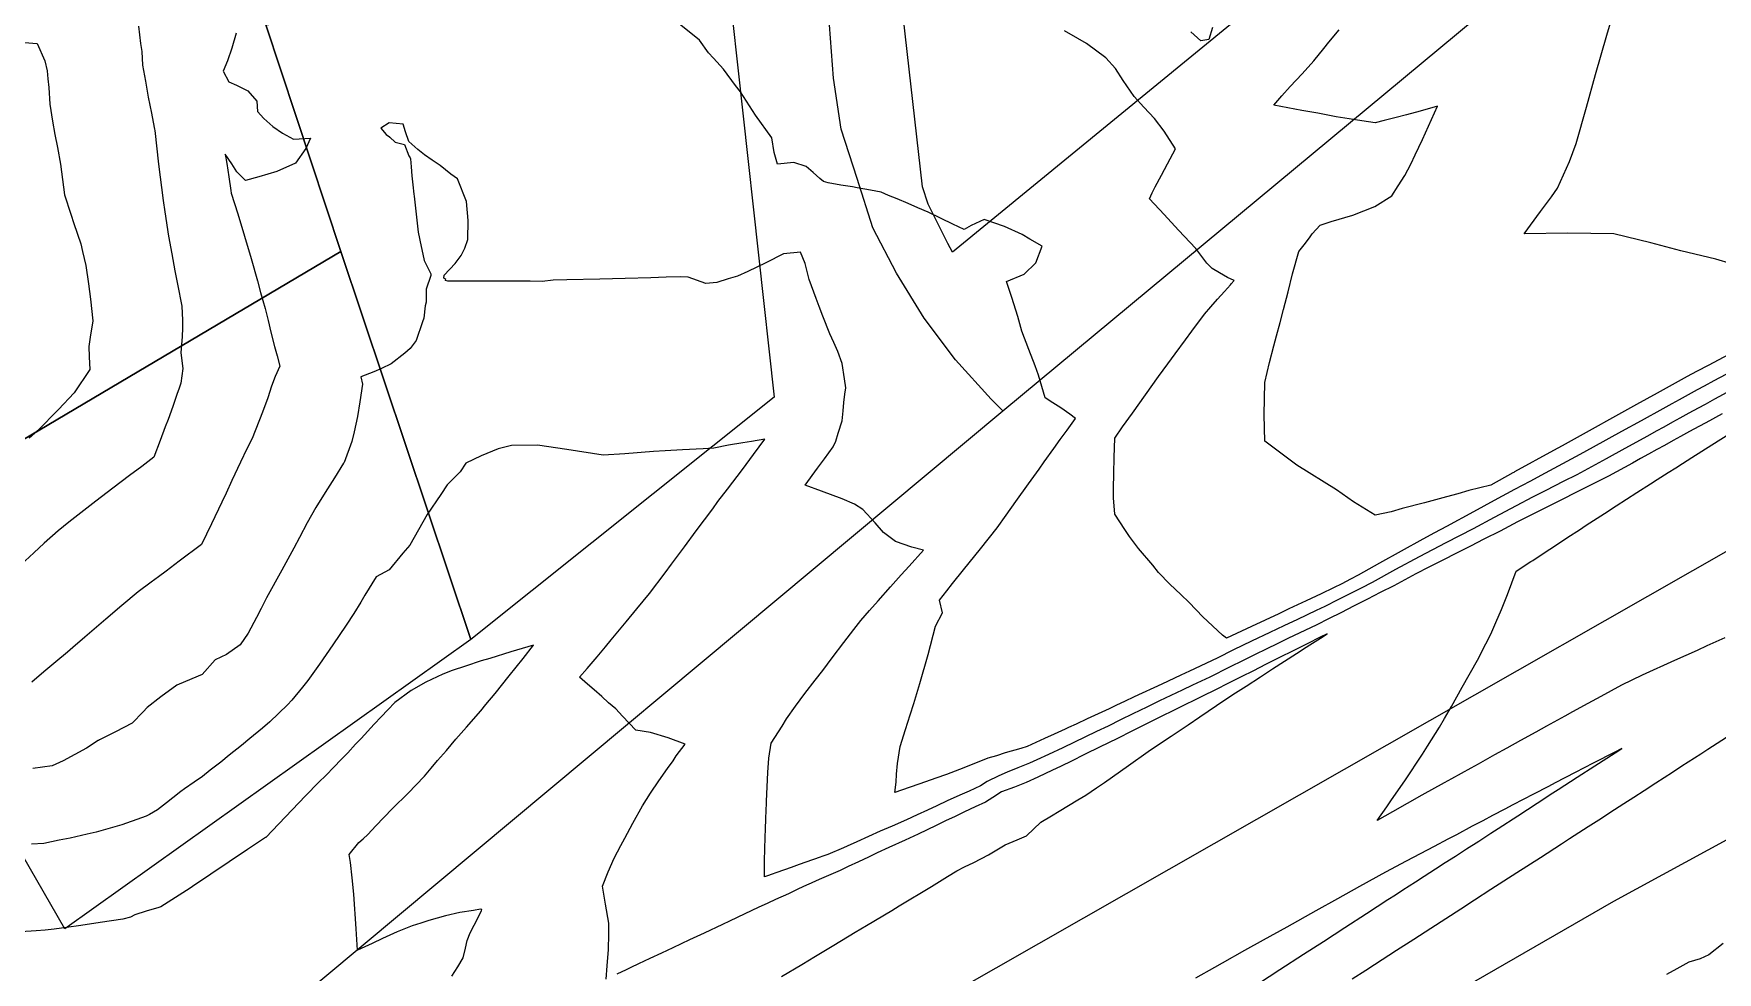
# Model space of a CAD drawing. Header units: inches. Extents: x 11351264 to 11356330, y 6702313 to 6706468.
# Drawn here: x 11353656.1 to 11354083.3, y 6704507.5 to 6704745.8 of the extents above; entities that cross this region are included whole.
import ezdxf

# ---------------------------------------------------------------- set-up
doc = ezdxf.new("R2010")
doc.units = ezdxf.units.IN
doc.header["$MEASUREMENT"] = 0
doc.layers.add('Shumate_Contours_clip1', color=7, linetype='Continuous', lineweight=0)
doc.layers.add('Shumate_Parcels_clip1', color=7, linetype='Continuous', lineweight=0)
doc.layers.add('Shumate_Streets_clip1', color=7, linetype='Continuous')

msp = doc.modelspace()

# ---------------------------------------------------------------- linework, layer by layer
at = {"layer": 'Shumate_Contours_clip1'}
for points, elevation in [([(11354086.88, 6704687.33), (11354082.95, 6704688.49), (11354074.03, 6704690.67), (11354066.39, 6704692.64), (11354057, 6704694.93), (11354045.35, 6704695.16), (11354034.32, 6704694.92), (11354038.4, 6704700.61), (11354041.22, 6704704.38), (11354042.77, 6704706.51), (11354045.76, 6704713.32), (11354047.44, 6704717.9), (11354050.06, 6704727.14), (11354052.42, 6704735.42), (11354055.27, 6704745.37), (11354056.23, 6704748.55)], 1422), ([(11353682.68, 6704747.69), (11353683.16, 6704743.3), (11353683.51, 6704741.23), (11353683.71, 6704737.75), (11353684.41, 6704733.7), (11353685.15, 6704729.64), (11353685.92, 6704725.58), (11353686.63, 6704721.92), (11353686.73, 6704721.56), (11353686.77, 6704721.2), (11353687.72, 6704712.68), (11353688.93, 6704703.41), (11353689.37, 6704700.56), (11353690.3, 6704694.36), (11353691.14, 6704689.88), (11353691.85, 6704685.56), (11353692.57, 6704682.19), (11353693.67, 6704676.62), (11353693.86, 6704673.05), (11353693.84, 6704670.97), (11353693.72, 6704668.87), (11353693.44, 6704664.72), (11353693.92, 6704660.74), (11353693.41, 6704657.04), (11353692.99, 6704655.74), (11353692.41, 6704654.12), (11353691.37, 6704651.1), (11353690.2, 6704647.85), (11353689.45, 6704645.93), (11353688.17, 6704642.51), (11353686.55, 6704638.26), (11353683.49, 6704635.92), (11353680.4, 6704633.63), (11353676.12, 6704630.38), (11353671.85, 6704627.07), (11353668, 6704624.1), (11353664.96, 6704621.73), (11353662.3, 6704619.52), (11353658.71, 6704616.44), (11353656.1, 6704613.96), (11353652.78, 6704610.9)], 1418), ([(11353707.4, 6704745.91), (11353706.32, 6704742.11), (11353705.22, 6704738.83), (11353704.15, 6704736.29), (11353705.56, 6704733.52), (11353707.56, 6704732.66), (11353710.44, 6704731.23), (11353712.68, 6704728.65), (11353712.83, 6704726.05), (11353714.48, 6704724.19), (11353716.74, 6704722.24), (11353719.17, 6704720.48), (11353721.97, 6704718.98), (11353726.33, 6704719.25), (11353725.09, 6704716.61), (11353722.51, 6704712.85), (11353717.76, 6704710.74), (11353713.19, 6704709.46), (11353709.85, 6704708.45), (11353707.61, 6704710.72), (11353706.32, 6704712.69), (11353704.69, 6704715.18), (11353705.05, 6704712.81), (11353705.57, 6704709.42), (11353706.09, 6704705.96), (11353706.21, 6704705.27), (11353707.83, 6704699.99), (11353709.54, 6704694.34), (11353711.22, 6704688.7), (11353712.85, 6704683.05), (11353713.61, 6704680.09), (11353714.76, 6704675.99), (11353715.54, 6704672.99), (11353716.25, 6704669.96), (11353717.19, 6704666.34), (11353717.83, 6704663.98), (11353718.49, 6704661.39), (11353717.36, 6704658.74), (11353716.39, 6704656.3), (11353715.44, 6704653.35), (11353714.13, 6704649.65), (11353711.46, 6704643.01), (11353710.19, 6704640.33), (11353708.52, 6704637.01), (11353706.37, 6704632.33), (11353704.88, 6704629.14), (11353703.83, 6704626.86), (11353701.17, 6704621.32), (11353698.61, 6704616.1), (11353693, 6704611.87), (11353689.64, 6704609.34), (11353687.73, 6704607.87), (11353685.85, 6704606.49), (11353682.59, 6704604.05), (11353678.43, 6704600.61), (11353674.35, 6704597.09), (11353669.08, 6704592.52), (11353666, 6704589.89), (11353664.65, 6704588.74), (11353661.64, 6704586.25), (11353658.61, 6704583.73), (11353655.56, 6704581.11)], 1416), ([(11354086.81, 6704655.29), (11354082.6, 6704652.98), (11354080.18, 6704651.66), (11354078.4, 6704650.68), (11354076.05, 6704649.39), (11354073.77, 6704648.14), (11354071.92, 6704647.11), (11354069.7, 6704645.88), (11354067.78, 6704644.82), (11354065.61, 6704643.62), (11354059.86, 6704640.45), (11354055.09, 6704637.86), (11354047.62, 6704633.8), (11354044.15, 6704632.04), (11354039.81, 6704629.82), (11354036.41, 6704628.07), (11354032.22, 6704625.93), (11354026.66, 6704622.95), (11354021.3, 6704620.08), (11354017.9, 6704618.31), (11354014.42, 6704616.5), (11354011.04, 6704614.75), (11354007.64, 6704612.98), (11354001.64, 6704609.72), (11353995.69, 6704606.43), (11353992.96, 6704605.03), (11353989.57, 6704603.3), (11353986.99, 6704601.99), (11353983.68, 6704600.34), (11353981.49, 6704599.3), (11353976.74, 6704597.05), (11353973.29, 6704595.42), (11353969.78, 6704593.74), (11353965.13, 6704591.54), (11353960.54, 6704589.3), (11353956.35, 6704587.26), (11353949.33, 6704583.95), (11353947.13, 6704582.91), (11353942.33, 6704580.66), (11353935.33, 6704577.38), (11353932.87, 6704576.25), (11353930.84, 6704575.27), (11353929, 6704574.39), (11353926.21, 6704573.09), (11353923.41, 6704571.79), (11353920.61, 6704570.5), (11353918.67, 6704569.61), (11353917.77, 6704569.19), (11353914.99, 6704567.91), (11353912.58, 6704566.82), (11353908.15, 6704564.8), (11353906.57, 6704564.32), (11353902.61, 6704563.16), (11353900.36, 6704562.43), (11353898.19, 6704561.8), (11353894.21, 6704560.25), (11353890.97, 6704558.94), (11353887.7, 6704557.73), (11353884.97, 6704556.73), (11353880.9, 6704555.33), (11353878.25, 6704554.42), (11353874.62, 6704553.16), (11353874.89, 6704555.71), (11353875.02, 6704557.8), (11353875.23, 6704560.45), (11353875.94, 6704564.82), (11353877.28, 6704569.11), (11353878.47, 6704572.8), (11353879.41, 6704575.72), (11353880.96, 6704580.81), (11353883.01, 6704588.19), (11353884.91, 6704595.38), (11353886.68, 6704598.74), (11353885.9, 6704601.94), (11353887.77, 6704604.31), (11353889.25, 6704606.15), (11353892.02, 6704609.65), (11353896.29, 6704614.99), (11353900.55, 6704620.33), (11353902.83, 6704623.52), (11353905.33, 6704626.98), (11353908.53, 6704631.45), (11353911.19, 6704635.18), (11353912.5, 6704637.03), (11353914.92, 6704640.42), (11353916.58, 6704642.74), (11353918.28, 6704645.14), (11353920.41, 6704648.07), (11353918.96, 6704649.17), (11353916.67, 6704650.74), (11353914.7, 6704652.05), (11353912.7, 6704653.33), (11353911.01, 6704659.05), (11353910.21, 6704661.43), (11353908.58, 6704665.61), (11353906.85, 6704670.25), (11353905.82, 6704673.94), (11353904.31, 6704678.81), (11353902.96, 6704682.88), (11353907.43, 6704684.73), (11353910.38, 6704687.56), (11353912, 6704691.79), (11353908.86, 6704693.56), (11353906.9, 6704694.76), (11353902.38, 6704696.8), (11353897.27, 6704698.6), (11353893.98, 6704697.04), (11353892.14, 6704696.03), (11353889.3, 6704697.37), (11353886.35, 6704698.88), (11353883.06, 6704700.41), (11353880.46, 6704701.54), (11353877.96, 6704702.62), (11353875.15, 6704703.86), (11353873.01, 6704704.72), (11353871.11, 6704705.52), (11353868.44, 6704706.03), (11353865, 6704706.65), (11353863.84, 6704706.89), (11353860.89, 6704707.3), (11353857.67, 6704707.87), (11353856.48, 6704708.23), (11353855.57, 6704709.03), (11353853.87, 6704710.51), (11353852.08, 6704712.06), (11353848.92, 6704713.05), (11353844.84, 6704712.65), (11353843.93, 6704715.61), (11353843.39, 6704719.31), (11353839.26, 6704725.1), (11353835.4, 6704731.04), (11353834.13, 6704732.65), (11353831.13, 6704736.77), (11353828.58, 6704739.53), (11353827.28, 6704740.89), (11353825.01, 6704744.16), (11353819.82, 6704748.27)], 1416), ([(11354085.43, 6704659.22), (11354082.44, 6704657.64), (11354079.99, 6704656.3), (11354078.22, 6704655.34), (11354075.86, 6704654.05), (11354073.58, 6704652.79), (11354071.72, 6704651.77), (11354069.5, 6704650.54), (11354063.93, 6704647.46), (11354058.95, 6704644.73), (11354051.82, 6704640.81), (11354048.43, 6704638.97), (11354039.63, 6704634.15), (11354035.71, 6704632.1), (11354031.81, 6704630.05), (11354026.69, 6704627.27), (11354021.42, 6704624.39), (11354014.6, 6704620.65), (11354011.57, 6704619.05), (11354008.53, 6704617.44), (11354003.07, 6704614.42), (11353997.61, 6704611.38), (11353992.14, 6704608.32), (11353990.22, 6704607.25), (11353988.03, 6704606.12), (11353985.91, 6704605.05), (11353982.81, 6704603.59), (11353978.97, 6704601.79), (11353974.56, 6704599.71), (11353972.03, 6704598.52), (11353965.1, 6704595.25), (11353958.77, 6704592.29), (11353957.75, 6704593.1), (11353952.74, 6704597.75), (11353949.3, 6704601.37), (11353947.12, 6704603.36), (11353944.37, 6704606.04), (11353941.52, 6704608.99), (11353940.04, 6704610.87), (11353936.42, 6704615.09), (11353934.14, 6704618.15), (11353932.98, 6704619.89), (11353930.39, 6704623.8), (11353930.07, 6704627.94), (11353930.1, 6704630.32), (11353930.17, 6704634.14), (11353930.22, 6704638.18), (11353930.37, 6704643.08), (11353932.39, 6704645.93), (11353934.88, 6704649.45), (11353938.19, 6704654.1), (11353941.52, 6704658.74), (11353943.87, 6704661.96), (11353945.73, 6704664.52), (11353948.3, 6704668.03), (11353949.92, 6704670.23), (11353953.15, 6704674.52), (11353954.81, 6704676.44), (11353956.49, 6704678.37), (11353958.2, 6704680.3), (11353959.75, 6704682.03), (11353959.95, 6704682.26), (11353960.69, 6704683.07), (11353959.02, 6704683.89), (11353956.93, 6704685.03), (11353955.11, 6704686.15), (11353953.72, 6704687.54), (11353950.99, 6704691.21), (11353946.58, 6704695.89), (11353942.89, 6704699.85), (11353939.19, 6704703.81), (11353939.88, 6704705.33), (11353940.68, 6704706.89), (11353942.21, 6704709.83), (11353943.76, 6704712.74), (11353945.83, 6704716.5), (11353942.97, 6704721.02), (11353940.45, 6704724.26), (11353937.76, 6704727.07), (11353935.3, 6704729.84), (11353932.5, 6704733.84), (11353930.62, 6704736.93), (11353928.14, 6704739.61), (11353923.22, 6704743.28), (11353921.05, 6704744.56), (11353917.6, 6704746.49)], 1418), ([(11353955.22, 6704747.33), (11353954.26, 6704744.31), (11353952.26, 6704743.91), (11353949.72, 6704746.21)], 1420), ([(11354086.08, 6704664.24), (11354081.15, 6704661.63), (11354078.04, 6704660), (11354075.67, 6704658.7), (11354073.38, 6704657.44), (11354068.01, 6704654.47), (11354062.81, 6704651.61), (11354055.95, 6704647.81), (11354052.26, 6704645.78), (11354043.89, 6704641.15), (11354041.7, 6704639.95), (11354031.84, 6704634.49), (11354031.62, 6704634.37), (11354031.39, 6704634.25), (11354025.86, 6704631.18), (11354020.21, 6704629.76), (11354017.41, 6704628.91), (11354014.59, 6704628.15), (11354008.97, 6704626.68), (11354003.35, 6704625.2), (11354000.53, 6704624.39), (11353996.48, 6704623.54), (11353991.01, 6704626.9), (11353986.66, 6704629.96), (11353976.6, 6704636.22), (11353968.49, 6704642.31), (11353968.31, 6704648.96), (11353968.46, 6704657.23), (11353969.67, 6704662.25), (11353970.77, 6704666.51), (11353971.42, 6704669.05), (11353972.33, 6704672.42), (11353973.2, 6704675.73), (11353974.4, 6704680.23), (11353975.49, 6704684.77), (11353977.08, 6704690.43), (11353978.49, 6704692.19), (11353979.85, 6704693.9), (11353980.46, 6704694.99), (11353982.55, 6704697.11), (11353985.34, 6704698.04), (11353990.83, 6704699.7), (11353996.42, 6704701.9), (11354000.72, 6704704.61), (11354002.35, 6704707.16), (11354004.03, 6704709.8), (11354005.48, 6704712.63), (11354006.59, 6704715.01), (11354007.54, 6704716.95), (11354008.49, 6704718.94), (11354012.31, 6704727.33), (11354007.92, 6704726.11), (11354004.46, 6704725.19), (11354001.8, 6704724.5), (11353998.74, 6704723.71), (11353996.48, 6704723.11), (11353993.13, 6704723.64), (11353989.91, 6704724.12), (11353986.54, 6704724.64), (11353981.9, 6704725.55), (11353977.84, 6704726.25), (11353970.73, 6704727.59), (11353972.81, 6704729.95), (11353974.91, 6704732.32), (11353977.97, 6704735.58), (11353980.95, 6704738.9), (11353983.41, 6704742.03), (11353984.69, 6704743.59), (11353987.33, 6704746.74)], 1420), ([(11353653.72, 6704743.54), (11353656.94, 6704743.24), (11353658.93, 6704738.87), (11353659.52, 6704736.3), (11353659.64, 6704734.29), (11353659.89, 6704732.11), (11353660.12, 6704727.86), (11353660.85, 6704723.56), (11353661.46, 6704720.21), (11353662.08, 6704716.85), (11353662.86, 6704712.66), (11353663.91, 6704704.81), (11353665.49, 6704699.91), (11353666.27, 6704697.56), (11353667.99, 6704692.44), (11353668.49, 6704690.43), (11353669.33, 6704686.91), (11353669.96, 6704682.22), (11353670.44, 6704678.4), (11353671.05, 6704672.83), (11353670.37, 6704668.74), (11353670.05, 6704666.37), (11353670.1, 6704663.7), (11353670.34, 6704660.53), (11353666.31, 6704654.62), (11353662.35, 6704650.32), (11353657.02, 6704644.93), (11353654.95, 6704643.08)], 1420), ([(11354084.51, 6704649.28), (11354080.37, 6704647.01), (11354078.57, 6704646.02), (11354076.24, 6704644.73), (11354073.98, 6704643.49), (11354072.11, 6704642.45), (11354069.9, 6704641.24), (11354067.97, 6704640.17), (11354065.82, 6704638.99), (11354063.84, 6704637.89), (11354061.74, 6704636.73), (11354055.7, 6704633.45), (11354050.8, 6704630.99), (11354047.36, 6704629.26), (11354043.92, 6704627.53), (11354039.37, 6704625.24), (11354036, 6704623.55), (11354032.63, 6704621.85), (11354028.17, 6704619.49), (11354024.08, 6704617.42), (11354020.68, 6704615.69), (11354017.27, 6704613.95), (11354013.46, 6704612.01), (11354010.11, 6704610.31), (11354006.77, 6704608.61), (11354001.19, 6704605.62), (11353997.76, 6704603.86), (11353994.51, 6704602.2), (11353991.12, 6704600.47), (11353987.72, 6704598.77), (11353984.76, 6704597.28), (11353981.46, 6704595.63), (11353974.48, 6704592.28), (11353972.07, 6704591.13), (11353968.51, 6704589.37), (11353966.4, 6704588.32), (11353962.97, 6704586.62), (11353959.54, 6704584.93), (11353954.51, 6704582.44), (11353950.08, 6704580.33), (11353947.47, 6704579.08), (11353941.77, 6704576.38), (11353938.53, 6704574.79), (11353934.97, 6704573.06), (11353931.87, 6704571.54), (11353928.72, 6704570), (11353925.78, 6704568.6), (11353922.79, 6704567.18), (11353920.17, 6704565.92), (11353917.2, 6704564.49), (11353913.57, 6704562.79), (11353910.58, 6704561.39), (11353908.75, 6704560.58), (11353905.82, 6704559.38), (11353903.09, 6704558.32), (11353900.99, 6704557.36), (11353898.05, 6704555.92), (11353896.31, 6704554.8), (11353893.43, 6704553.49), (11353891.08, 6704552.42), (11353887.9, 6704550.98), (11353885.28, 6704549.75), (11353882.9, 6704548.63), (11353880.21, 6704547.42), (11353877.53, 6704546.22), (11353873.89, 6704544.59), (11353870.9, 6704543.26), (11353867.91, 6704541.92), (11353864.92, 6704540.6), (11353862.51, 6704539.53), (11353861.58, 6704539.1), (11353857.61, 6704537.37), (11353856.1, 6704536.84), (11353855.67, 6704536.69), (11353851.96, 6704535.39), (11353850.27, 6704534.8), (11353848.31, 6704534.1), (11353844.68, 6704532.82), (11353843.2, 6704532.3), (11353842.53, 6704532.06), (11353841.48, 6704531.69), (11353841.55, 6704535.73), (11353841.63, 6704538.83), (11353841.71, 6704541.68), (11353841.77, 6704543.88), (11353841.85, 6704546.33), (11353841.88, 6704547.03), (11353841.95, 6704548.08), (11353842.03, 6704550.92), (11353842.16, 6704554.56), (11353842.33, 6704558.2), (11353842.62, 6704561.83), (11353843.18, 6704565.65), (11353845.96, 6704569.98), (11353847.13, 6704571.79), (11353849.34, 6704575.03), (11353851.74, 6704578.22), (11353854.36, 6704581.64), (11353856.28, 6704584.08), (11353858.68, 6704587.29), (11353861.65, 6704591.19), (11353864.22, 6704594.47), (11353865.99, 6704596.78), (11353868.18, 6704599.3), (11353870.37, 6704601.81), (11353873.46, 6704605.31), (11353876.2, 6704608.36), (11353878.22, 6704610.59), (11353881.89, 6704614.63), (11353878.87, 6704615.41), (11353874.74, 6704616.88), (11353871.67, 6704619.13), (11353869.6, 6704621.54), (11353866.48, 6704624.93), (11353864.34, 6704626.33), (11353861.2, 6704627.69), (11353855.99, 6704629.63), (11353851.84, 6704631.13), (11353855, 6704635.43), (11353856.71, 6704637.85), (11353858.9, 6704640.87), (11353859.57, 6704642.33), (11353860.22, 6704644.38), (11353861.22, 6704647.5), (11353861.44, 6704650.03), (11353861.66, 6704652.15), (11353861.9, 6704654.26), (11353862.17, 6704655.88), (11353861.84, 6704658.13), (11353861.24, 6704662.04), (11353860.13, 6704665.11), (11353859.09, 6704667.36), (11353858.06, 6704669.6), (11353856.33, 6704674.08), (11353855.4, 6704676.51), (11353854.62, 6704678.57), (11353852.81, 6704683.33), (11353851.86, 6704687.41), (11353850.68, 6704690.27), (11353846.37, 6704689.9), (11353841.89, 6704687.57), (11353837.27, 6704685.36), (11353834.66, 6704684.2), (11353832.26, 6704683.52), (11353829.42, 6704682.62), (11353826.64, 6704682.31), (11353822.11, 6704683.96), (11353820.1, 6704684.04), (11353816.58, 6704683.96), (11353812.67, 6704683.79), (11353806.19, 6704683.61), (11353799.71, 6704683.41), (11353791.34, 6704683.28), (11353787.87, 6704683.18), (11353785.1, 6704682.86), (11353782.05, 6704682.94), (11353779.32, 6704682.95), (11353776.51, 6704682.91), (11353772.82, 6704682.9), (11353769.75, 6704682.91), (11353766.67, 6704682.91), (11353763.6, 6704682.91), (11353761.15, 6704682.94), (11353760.6, 6704683.09), (11353760.61, 6704683.39), (11353760.16, 6704683.68), (11353760.24, 6704684.45), (11353762.98, 6704687.38), (11353764.51, 6704689.42), (11353765.49, 6704691.34), (11353766.21, 6704693.55), (11353766.29, 6704698.32), (11353765.93, 6704703.17), (11353763.62, 6704708.92), (11353761.88, 6704710.12), (11353759.19, 6704712.27), (11353757.19, 6704713.68), (11353755.25, 6704715.03), (11353753.56, 6704716.37), (11353751.23, 6704718.41), (11353750.43, 6704720.84), (11353749.79, 6704722.82), (11353746.26, 6704723.17), (11353744.12, 6704721.81), (11353745.51, 6704720.21), (11353746.36, 6704719.56), (11353746.38, 6704719.5), (11353746.42, 6704719.46), (11353747.78, 6704718.22), (11353750.17, 6704717.62), (11353751.25, 6704714.79), (11353751.59, 6704714.24), (11353751.64, 6704714.01), (11353751.83, 6704711.98), (11353752.05, 6704709.66), (11353752.29, 6704707.35), (11353752.53, 6704705.03), (11353752.61, 6704704.48), (11353753.01, 6704700.72), (11353753.26, 6704698.43), (11353753.52, 6704696.14), (11353753.66, 6704695.34), (11353754.4, 6704691.74), (11353755.04, 6704688.59), (11353755.14, 6704688.2), (11353756.82, 6704684.81), (11353756.86, 6704684.39), (11353755.65, 6704680.93), (11353755.63, 6704677.62), (11353755.44, 6704676.71), (11353755.03, 6704673.5), (11353754.73, 6704672.57), (11353753.12, 6704667.89), (11353751.61, 6704665.86), (11353750.25, 6704664.66), (11353746.81, 6704661.91), (11353744.29, 6704660.79), (11353742.35, 6704659.92), (11353739.09, 6704658.67), (11353739.48, 6704656.78), (11353738.86, 6704652.26), (11353738.24, 6704648.58), (11353737.39, 6704644.71), (11353736.78, 6704642.22), (11353734.82, 6704636.93), (11353734.79, 6704636.84), (11353734.7, 6704636.71), (11353732.37, 6704633.04), (11353731.18, 6704631.15), (11353729.99, 6704629.27), (11353727.67, 6704625.48), (11353725.46, 6704621.61), (11353723.49, 6704617.87), (11353722.04, 6704615.17), (11353719.01, 6704609.59), (11353715.17, 6704602.55), (11353713.76, 6704599.86), (11353712.59, 6704597.54), (11353710.47, 6704593.54), (11353708.46, 6704590.64), (11353705.02, 6704588.18), (11353702.11, 6704586.84), (11353698.78, 6704583.04), (11353696.16, 6704581.94), (11353692.4, 6704580.35), (11353688.31, 6704577.38), (11353684.82, 6704574.67), (11353683.85, 6704573.58), (11353681.01, 6704570.74), (11353678.91, 6704569.58), (11353676.78, 6704568.49), (11353674.64, 6704567.43), (11353672.73, 6704566.51), (11353672.51, 6704566.36), (11353672.44, 6704566.28), (11353669.46, 6704564.41), (11353666.53, 6704562.76), (11353663.52, 6704561.14), (11353660.73, 6704559.86), (11353655.87, 6704559.22)], 1414), ([(11353801.3, 6704505.76), (11353801.61, 6704509.13), (11353801.94, 6704513.27), (11353802, 6704517.15), (11353801.98, 6704519.94), (11353801.15, 6704524.75), (11353800.39, 6704529.32), (11353801.82, 6704532.97), (11353803.38, 6704536.43), (11353805.04, 6704539.7), (11353806.05, 6704541.51), (11353808.06, 6704545.31), (11353810.53, 6704549.73), (11353812.58, 6704552.91), (11353814.7, 6704556.07), (11353816.88, 6704559.24), (11353818.3, 6704561.2), (11353819.13, 6704562.45), (11353821.38, 6704565.43), (11353817.07, 6704566.99), (11353812.56, 6704568.36), (11353808.88, 6704568.95), (11353805.5, 6704572.53), (11353803.8, 6704574.37), (11353801.95, 6704575.92), (11353800.2, 6704577.51), (11353798.26, 6704579.15), (11353796.61, 6704580.65), (11353794.56, 6704582.38), (11353796.47, 6704584.58), (11353799.03, 6704587.54), (11353801.13, 6704590.11), (11353802.64, 6704591.89), (11353806.44, 6704596.45), (11353809.14, 6704599.73), (11353812.36, 6704603.67), (11353816.27, 6704608.85), (11353817.94, 6704611.08), (11353821.23, 6704615.48), (11353824.21, 6704619.56), (11353828.36, 6704625.17), (11353829.71, 6704626.96), (11353832.13, 6704630.16), (11353835.89, 6704635.15), (11353838.71, 6704638.92), (11353841.61, 6704642.81), (11353838.19, 6704642.27), (11353836.02, 6704641.92), (11353832.35, 6704641.29), (11353828.64, 6704640.57), (11353825.98, 6704640.34), (11353820.73, 6704640.13), (11353816.31, 6704639.86), (11353813.36, 6704639.71), (11353806.08, 6704639.14), (11353800.61, 6704638.76), (11353791.39, 6704640.21), (11353783.9, 6704641.28), (11353777.35, 6704641.18), (11353773.95, 6704640.4), (11353769.58, 6704638.6), (11353765.76, 6704636.69), (11353764.25, 6704634.56), (11353760.96, 6704631.2), (11353759.38, 6704628.8), (11353755.92, 6704623.71), (11353751.54, 6704615.91), (11353749.77, 6704613.87), (11353746.25, 6704609.65), (11353742.98, 6704607.86), (11353740.13, 6704603.22), (11353739.05, 6704601.44), (11353737.28, 6704598.59), (11353735.38, 6704595.57), (11353731.93, 6704590.64), (11353728.55, 6704585.66), (11353725.6, 6704581.59), (11353724.27, 6704579.88), (11353721.57, 6704576.54), (11353720.48, 6704575.39), (11353715.95, 6704571.04), (11353714.15, 6704569.49), (11353710.93, 6704566.81), (11353708.79, 6704565.08), (11353705.69, 6704562.62), (11353703.51, 6704560.86), (11353701.15, 6704559.02), (11353700.86, 6704558.75), (11353698.87, 6704557.22), (11353696.79, 6704555.73), (11353694.35, 6704554.05), (11353693.44, 6704553.41), (11353691.33, 6704551.76), (11353689.79, 6704550.48), (11353687.52, 6704548.7), (11353685.49, 6704547.53), (11353684.93, 6704547.24), (11353684.61, 6704547.13), (11353683.41, 6704546.67), (11353678.43, 6704544.92), (11353671.91, 6704543.06), (11353669.63, 6704542.51), (11353665.31, 6704541.5), (11353662.52, 6704540.98), (11353658.65, 6704540.19), (11353655.54, 6704540.02)], 1412), ([(11354085.21, 6704592.39), (11354080.65, 6704590.33), (11354078.22, 6704589.2), (11354072.47, 6704586.62), (11354064.21, 6704582.93), (11354058.95, 6704580.39), (11354056.33, 6704578.94), (11354053.7, 6704577.49), (11354050.45, 6704575.7), (11354046.55, 6704573.61), (11354044.56, 6704572.5), (11354039.97, 6704569.97), (11354037.23, 6704568.45), (11354033.38, 6704566.33), (11354029.91, 6704564.4), (11354026.79, 6704562.68), (11354022.6, 6704560.35), (11354020.71, 6704559.32), (11354015.83, 6704556.6), (11354013.96, 6704555.56), (11354008.33, 6704552.41), (11354000.85, 6704548.23), (11353996.96, 6704546.05), (11353999.41, 6704549.44), (11354000.62, 6704551.24), (11354004, 6704556.06), (11354008.46, 6704562.83), (11354009.76, 6704564.86), (11354012.82, 6704569.72), (11354014.05, 6704571.88), (11354015.85, 6704574.91), (11354018.56, 6704579.82), (11354022.44, 6704586.75), (11354024.53, 6704590.89), (11354025.85, 6704593.35), (11354027.11, 6704596.28), (11354028.51, 6704599.61), (11354030.07, 6704603.37), (11354032.29, 6704609.28), (11354035.99, 6704611.76), (11354036.45, 6704612.05), (11354037.08, 6704612.46), (11354040.77, 6704614.9), (11354042.7, 6704616.16), (11354045.37, 6704617.93), (11354048.29, 6704619.83), (11354050, 6704620.96), (11354054.63, 6704623.98), (11354057.65, 6704625.9), (11354062.85, 6704629.25), (11354066.37, 6704631.52), (11354068.06, 6704632.6), (11354070.8, 6704634.36), (11354072.74, 6704635.58), (11354074.47, 6704636.66), (11354076.85, 6704638.15), (11354081.89, 6704641.35), (11354087.15, 6704644.69)], 1414), ([(11353762.17, 6704506.48), (11353763.67, 6704508.83), (11353765.02, 6704511.18), (11353765.65, 6704513.59), (11353766.05, 6704515.58), (11353766.83, 6704517.45), (11353767.87, 6704519.43), (11353769.67, 6704523.06), (11353769.76, 6704523.39), (11353769.43, 6704523.46), (11353767.65, 6704523.17), (11353764.24, 6704522.62), (11353760.57, 6704521.79), (11353756.31, 6704520.59), (11353754.3, 6704519.93), (11353752.12, 6704519.25), (11353748.31, 6704517.71), (11353744.55, 6704516.08), (11353741.93, 6704514.82), (11353738.25, 6704513.06), (11353737.93, 6704518.5), (11353737.29, 6704527.29), (11353736.86, 6704531.42), (11353736.42, 6704535.32), (11353736.14, 6704537.36), (11353738.57, 6704540.44), (11353739.63, 6704541.39), (11353740.85, 6704542.45), (11353742.91, 6704544.68), (11353747.07, 6704548.93), (11353751.14, 6704553.05), (11353753.05, 6704555.01), (11353755.2, 6704557.24), (11353756.92, 6704559.31), (11353758.55, 6704561.23), (11353760.79, 6704563.82), (11353763.22, 6704566.65), (11353765.93, 6704569.7), (11353769.54, 6704573.87), (11353770.81, 6704575.42), (11353773.16, 6704578.29), (11353776.74, 6704582.72), (11353780.27, 6704587.14), (11353782.93, 6704590.52), (11353777.16, 6704588.79), (11353771.79, 6704587.17), (11353769.58, 6704586.55), (11353765.63, 6704585.23), (11353762.24, 6704584.11), (11353759.89, 6704583.15), (11353755.53, 6704581.13), (11353751.87, 6704579.04), (11353747.7, 6704576), (11353745.96, 6704574.1), (11353744.25, 6704572.33), (11353742.43, 6704570.48), (11353739.15, 6704566.84), (11353737.75, 6704565.39), (11353735.78, 6704563.22), (11353733.99, 6704561.37), (11353732.33, 6704559.62), (11353730.2, 6704557.42), (11353728.45, 6704555.78), (11353725.02, 6704552.25), (11353721.62, 6704548.71), (11353718.24, 6704545.18), (11353714.95, 6704541.72), (11353714.91, 6704541.69), (11353710.35, 6704538.64), (11353705.7, 6704535.52), (11353701.04, 6704532.41), (11353696.39, 6704529.29), (11353695.78, 6704528.84), (11353693.91, 6704527.66), (11353692.04, 6704526.47), (11353690.16, 6704525.28), (11353688.33, 6704524.11), (11353687.78, 6704523.91), (11353684.58, 6704522.99), (11353681.73, 6704522.07), (11353680.59, 6704521.43), (11353678.65, 6704520.93), (11353672.93, 6704520.12), (11353668.02, 6704519.38), (11353664.41, 6704518.83), (11353661.27, 6704518.39), (11353658.99, 6704518.16), (11353656.72, 6704518), (11353652.81, 6704517.77)], 1410), ([(11353845.81, 6704506.39), (11353851, 6704509.44), (11353852.91, 6704510.63), (11353854.03, 6704511.33), (11353855.29, 6704512.11), (11353859.13, 6704514.38), (11353864.54, 6704517.64), (11353867.42, 6704519.35), (11353873.8, 6704523.19), (11353875.69, 6704524.31), (11353883.91, 6704529.27), (11353887.92, 6704531.77), (11353890.3, 6704533.25), (11353892.27, 6704534.26), (11353894.62, 6704535.31), (11353898.35, 6704537.33), (11353902.54, 6704539.85), (11353905.65, 6704541.07), (11353907.99, 6704542.15), (11353911.63, 6704545.58), (11353914.33, 6704547.2), (11353916.32, 6704548.42), (11353918.68, 6704549.84), (11353921.01, 6704551.27), (11353923.03, 6704552.48), (11353925.73, 6704554.28), (11353927.77, 6704555.64), (11353933.87, 6704559.97), (11353938.9, 6704563.5), (11353942.02, 6704565.61), (11353944.68, 6704567.4), (11353949, 6704570.29), (11353952.02, 6704572.29), (11353958.35, 6704576.62), (11353961.03, 6704578.38), (11353963.72, 6704580.15), (11353967.35, 6704582.51), (11353970.4, 6704584.49), (11353973.46, 6704586.46), (11353976.52, 6704588.44), (11353978.96, 6704590.01), (11353979.88, 6704590.62), (11353982.56, 6704592.33), (11353984.29, 6704593.43), (11353982.48, 6704592.52), (11353979.21, 6704590.88), (11353978.91, 6704590.73), (11353975.64, 6704589.09), (11353972.23, 6704587.37), (11353968.81, 6704585.66), (11353965.4, 6704583.95), (11353962.6, 6704582.54), (11353959.28, 6704580.88), (11353955.96, 6704579.22), (11353952.64, 6704577.56), (11353950.44, 6704576.5), (11353948.33, 6704575.45), (11353945.26, 6704573.92), (11353942.18, 6704572.38), (11353939.1, 6704570.85), (11353934.4, 6704568.52), (11353931.42, 6704567.03), (11353928.43, 6704565.55), (11353926.84, 6704564.78), (11353922.58, 6704562.67), (11353919.6, 6704561.2), (11353916.62, 6704559.73), (11353914.59, 6704558.76), (11353910.83, 6704556.98), (11353907.89, 6704555.68), (11353904.96, 6704554.48), (11353901.66, 6704553.29), (11353899.43, 6704551.87), (11353897.55, 6704550.68), (11353894.96, 6704549.49), (11353892.3, 6704548.21), (11353889.89, 6704547.05), (11353887.47, 6704545.89), (11353885.04, 6704544.74), (11353882.82, 6704543.68), (11353880.49, 6704542.57), (11353877.17, 6704541.04), (11353873.09, 6704539.18), (11353870.13, 6704537.78), (11353867.91, 6704536.74), (11353865.4, 6704535.55), (11353862.72, 6704534.29), (11353860.68, 6704533.33), (11353858.34, 6704532.27), (11353855.39, 6704530.99), (11353852.58, 6704529.76), (11353852.37, 6704529.66), (11353849.99, 6704528.55), (11353847.57, 6704527.4), (11353844.3, 6704525.94), (11353842.35, 6704525.03), (11353839.94, 6704523.91), (11353836.54, 6704522.3), (11353832.67, 6704520.48), (11353830.84, 6704519.61), (11353826.23, 6704517.44), (11353822.52, 6704515.69), (11353818.26, 6704513.7), (11353815.36, 6704512.33), (11353812.45, 6704510.96), (11353809.54, 6704509.59), (11353807.57, 6704508.68), (11353806.43, 6704508.12), (11353804.07, 6704507.03)], 1412), ([(11353990.66, 6704505.83), (11353994.11, 6704508.05), (11353996.27, 6704509.44), (11354001.88, 6704513.06), (11354006.27, 6704515.9), (11354010.58, 6704518.68), (11354018.22, 6704523.61), (11354021.71, 6704525.87), (11354025.86, 6704528.55), (11354032.39, 6704532.77), (11354038.39, 6704536.64), (11354043.73, 6704540.09), (11354045.81, 6704541.43), (11354050.48, 6704544.45), (11354053.22, 6704546.22), (11354057.23, 6704548.81), (11354059.58, 6704550.33), (11354062.08, 6704551.94), (11354064.71, 6704553.64), (11354067.73, 6704555.59), (11354071.91, 6704558.3), (11354074.31, 6704559.85), (11354079.12, 6704562.96), (11354080.9, 6704564.1), (11354085.65, 6704567.18)], 1414), ([(11353966.84, 6704504.61), (11353972.3, 6704508.15), (11353978.3, 6704512.04), (11353983.35, 6704515.3), (11353988.81, 6704518.84), (11353994.27, 6704522.38), (11353999.72, 6704525.92), (11354001.63, 6704527.16), (11354003.52, 6704528.38), (11354006.7, 6704530.44), (11354008.89, 6704531.85), (11354011.77, 6704533.71), (11354014.27, 6704535.33), (11354016.84, 6704536.99), (11354019.65, 6704538.81), (11354022.74, 6704540.8), (11354025.86, 6704542.83), (11354027.69, 6704544.01), (11354032.65, 6704547.22), (11354037.6, 6704550.42), (11354041.59, 6704553), (11354042.91, 6704553.85), (11354047.76, 6704556.99), (11354052.25, 6704559.89), (11354057.37, 6704563.21), (11354059.08, 6704564.31), (11354057.26, 6704563.38), (11354051.82, 6704560.56), (11354047.24, 6704558.2), (11354042.16, 6704555.57), (11354040.47, 6704554.66), (11354036.62, 6704552.67), (11354031.44, 6704549.96), (11354029.35, 6704548.86), (11354026.26, 6704547.25), (11354023.8, 6704545.95), (11354021.08, 6704544.54), (11354017.13, 6704542.41), (11354014.93, 6704541.26), (11354011.45, 6704539.42), (11354009.65, 6704538.48), (11354004.36, 6704535.69), (11353999.07, 6704532.9), (11353992.51, 6704529.25), (11353986.94, 6704526.14), (11353981.38, 6704523.05), (11353974.02, 6704518.94), (11353968.04, 6704515.61), (11353963.31, 6704512.97), (11353957.67, 6704509.82), (11353955.68, 6704508.71), (11353950.87, 6704506.02)], 1412), ([(11354084.76, 6704514.75), (11354081.1, 6704511.9), (11354078.96, 6704510.91), (11354076.09, 6704510.03), (11354073.04, 6704508.32), (11354070.37, 6704506.9)], 1414)]:
    msp.add_lwpolyline(points, dxfattribs=dict(at, elevation=elevation))
at = {"layer": 'Shumate_Parcels_clip1'}
for points in [[(11354042, 6704815.5), (11353889.25, 6704690.31), (11353888, 6704692.5), (11353883, 6704702.5), (11353881.63, 6704706.9), (11353843.69, 6705041.55)], [(11353715, 6704748), (11353734, 6704690.5), (11353608.1, 6704615.95), (11353566, 6704707), (11353565.55, 6704708.24), (11353705, 6704778)], [(11353767, 6704592), (11353734, 6704690.5), (11353715, 6704748), (11353832.03, 6704761.7), (11353844, 6704653.5)], [(11353767, 6704592), (11353664, 6704518.5), (11353609, 6704614), (11353608.08, 6704615.94), (11353608.1, 6704615.95), (11353734, 6704690.5)]]:
    msp.add_lwpolyline(points, close=True, dxfattribs=at)
at = {"layer": 'Shumate_Streets_clip1', "color": 4}
msp.add_line((11353672, 6704458), (11353902, 6704650), dxfattribs=at)
for points in [[(11353902, 6704650), (11353899, 6704653), (11353890, 6704663), (11353882, 6704673.5), (11353875, 6704685), (11353869, 6704696.5), (11353865, 6704709), (11353861, 6704721.5), (11353859, 6704734.5), (11353858, 6704748), (11353792, 6705335), (11353777, 6705477.5), (11353775, 6705490), (11353773, 6705503), (11353772, 6705516), (11353772, 6705529), (11353774, 6705542), (11353776, 6705555), (11353779, 6705568), (11353781.19, 6705574.58)], [(11353902, 6704650), (11354207, 6704903.5), (11354427, 6705081.5), (11354498, 6705124)]]:
    msp.add_lwpolyline(points, dxfattribs=at)
at = {"layer": 'Shumate_Streets_clip1', "color": 2}
for points in [[(11353705, 6704400), (11353845, 6704477), (11354121, 6704634.5)], [(11353009, 6704041), (11353048, 6704055), (11353086, 6704067.5), (11353125, 6704080.5), (11353163, 6704093.5), (11353201, 6704106.5), (11353239, 6704120), (11353277, 6704134), (11353315, 6704147.5), (11353353, 6704162), (11353391, 6704176), (11353480, 6704216), (11353577, 6704259), (11353657, 6704301), (11353783, 6704367.5), (11354057, 6704525.5), (11354148, 6704575)]]:
    msp.add_lwpolyline(points, dxfattribs=at)

doc.saveas('drawing.dxf')
